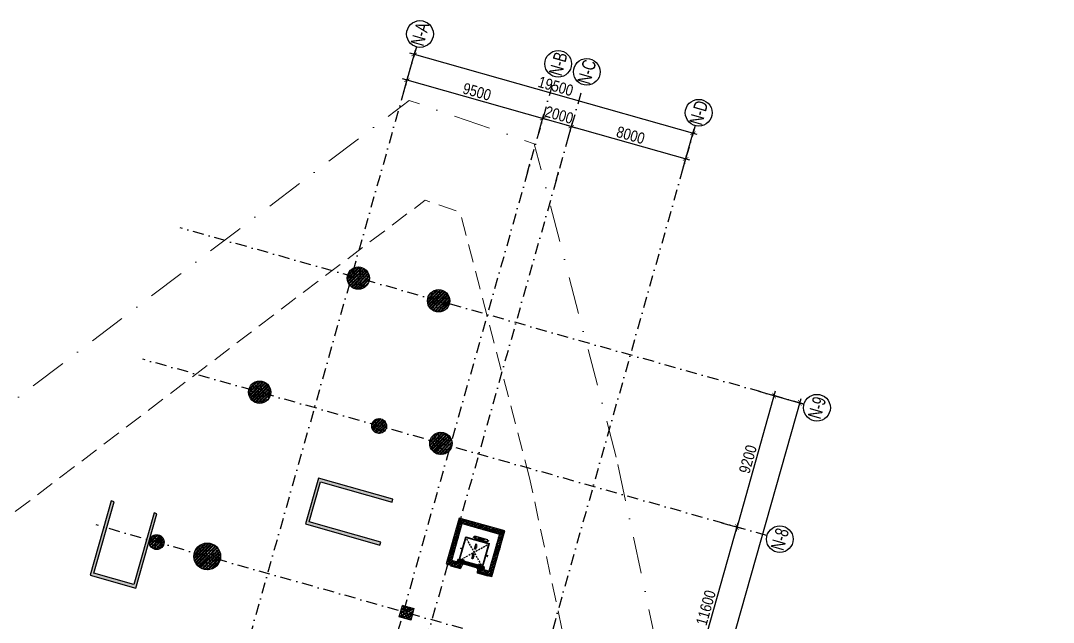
# Model space of a CAD drawing. Header units: millimetres. Extents: x -1283650 to 1283415, y -588847 to 435139.
# Drawn here: x -63364 to 6169, y 134029 to 174548 of the extents above; entities that cross this region are included whole.
import ezdxf
from ezdxf.enums import TextEntityAlignment as Align

# ---------------------------------------------------------------- set-up
doc = ezdxf.new("R2010")
doc.units = ezdxf.units.MM
doc.header["$MEASUREMENT"] = 0
for name, pattern in [('DASHDOT', [1, 0.5, -0.25, 0, -0.25]), ('HIDDEN', [0.375, 0.25, -0.125]), ('xref.asix of  podium$0$CENTERX2', [4, 2.5, -0.5, 0.5, -0.5]), ('xref.asix of  podium$0$HIDDEN', [0.375, 0.25, -0.125]), ('xref.asix of  podium$0$PHANTOMX2', [5, 2.5, -0.5, 0.5, -0.5, 0.5, -0.5])]:
    doc.linetypes.add(name, pattern=pattern)
doc.layers.get('Defpoints').update_dxf_attribs({"color": 5})
for name, color, linetype in [('KC-Betong', 6, 'Continuous'), ('KT-Hatch', 251, 'Continuous'), ('KT-Kich thuoc', 9, 'Continuous'), ('KT-Luoi truc South Tower', 8, 'DASHDOT'), ('ST_MBDV Cot vach 220805$0$AUDIT_I_220805193045-1', 50, 'Continuous'), ('thang may block', 36, 'Continuous'), ('xref.asix of  podium$0$KT-Net manh', 139, 'Continuous'), ('xref.asix of  podium$0$KT-Noi that', 36, 'Continuous'), ('Xref.Asix of Basement$0$KT-Net cot vach', 6, 'Continuous')]:
    doc.layers.add(name, color=color, linetype=linetype)
doc.layers.add('KT-Vat lieu', color=250, linetype='Continuous', lineweight=9)
doc.styles.add('Arial Narrow', font='ARIALN.TTF')
doc.styles.add('ST_MBDV Cot vach 220805$0$HBA-Text', font='GOTHIC.TTF')
doc.dimstyles.new('CCU_1-300', dxfattribs={"dimscale": 300, "dimtxt": 2.5, "dimasz": 1, "dimexe": 1, "dimexo": 2, "dimgap": 0.5, "dimtad": 1, "dimdec": 0, "dimdsep": 46, "dimtxsty": 'Arial Narrow', "dimblk": 'ARCHTICK', "dimcen": -1, "dimdle": 1, "dimclrd": 256, "dimclre": 256, "dimclrt": 3, "dimadec": 0, "dimazin": 2, "dimtfac": 0.1, "dimtdec": 0, "dimtix": 1, "dimtmove": 2, "dimatfit": 1, "dimfxl": 1, "dimtvp": 0.833333, "dimtolj": 1, "dimtzin": 12, "dimarcsym": 0})
pattern_1 = [(50, (0, 0), (286.90407, -25.10085), [30, -330]), (355, (0, 0), (-55.50053, 300.87685), [24, -264]), (100.4514, (23.9, -2.1), (231.40375, 275.7758), [25.4961, -280.45684]), (46.1842, (0, 80), (426.8964, -66.2076), [45, -495]), (96.6356, (35.57, 74.5), (373.8651, 389.6471), [38.2441, -420.6852]), (351.1842, (0, 80), (373.8648, 389.6474), [36, -396]), (21, (40, 60), (238.76282, -161.04756), [30, -330]), (326, (40, 60), (97.32613, 290.06), [24, -264]), (71.4514, (59.9, 46.58), (336.08905, 129.0122), [25.4961, -280.45684]), (37.5, (0, 0), (4.86394, 133.15754), [0, -260.8, 0, -268, 0, -265]), (7.5, (0, 0), (105.22781, 157.76468), [0, -152.8, 0, -254.8, 0, -101]), (327.5, (-89.2, 0), (213.528974, -9.02195), [0, -100, 0, -312, 0, -414]), (317.5, (-129.2, 0), (233.27447, 40.042), [0, -130, 0, -207.2, 0, -294]), (45, (0, 0), (-106.06602, 106.06602), []), (45, (70.71, 0), (-106.06602, 106.06602), [])]

# ---------------------------------------------------------------- blocks, each defined once
blk = doc.blocks.new('_ARCHTICK')
at = {"color": 0, "linetype": 'ByBlock', "const_width": 0.15}
blk.add_lwpolyline([(-0.5, -0.5), (0.5, 0.5)], dxfattribs=at)
blk = doc.blocks.new('*D321')
at = {"layer": 'Defpoints', "color": 0, "transparency": 16777216}
for p in [(-14254, 149758), (-10901, 148811), (-34430, 78354)]:
    blk.add_point(p, dxfattribs=at)
at = {"layer": 'KT-Kich thuoc', "lineweight": -2, "transparency": 16777216}
for p, q in [((-13676, 149595), (-10613, 148729)), ((-31160, 77118), (-10820, 149099)), ((-33853, 78191), (-30789, 77325))]:
    blk.add_line(p, q, dxfattribs=at)
at = {"layer": 'KT-Kich thuoc', "lineweight": -2, "transparency": 16777216, "xscale": 300, "yscale": 300, "zscale": 300}
for p, rotation in [((-10901, 148811), 74.2212191827717), ((-31078, 77407), 254.2212191827717)]:
    blk.add_blockref('_ARCHTICK', p, dxfattribs=dict(at, rotation=rotation))
at = {"layer": 'KT-Kich thuoc', "color": 3, "transparency": 16777216, "insert": (-21503, 113254), "char_height": 750, "attachment_point": 5, "rotation": 74.22122, "style": 'Arial Narrow'}
blk.add_mtext('\\A1;74200', dxfattribs=at)
blk = doc.blocks.new('*D322')
at = {"layer": 'Defpoints', "color": 0, "transparency": 16777216}
for p in [(-36865, 172270), (-37781, 169028), (-19016, 163726)]:
    blk.add_point(p, dxfattribs=at)
at = {"layer": 'KT-Kich thuoc', "lineweight": -2, "transparency": 16777216}
for p, q in [((-37618, 169605), (-36783, 172559)), ((-17811, 166886), (-37153, 172352)), ((-18852, 164303), (-18018, 167257))]:
    blk.add_line(p, q, dxfattribs=at)
at = {"layer": 'KT-Kich thuoc', "lineweight": -2, "transparency": 16777216, "xscale": 300, "yscale": 300, "zscale": 300}
for p, rotation in [((-36865, 172270), 164.2212191765553), ((-18099, 166968), 344.2212191765553)]:
    blk.add_blockref('_ARCHTICK', p, dxfattribs=dict(at, rotation=rotation))
at = {"layer": 'KT-Kich thuoc', "color": 3, "transparency": 16777216, "insert": (-27337, 170132), "char_height": 750, "attachment_point": 5, "rotation": 344.22122, "style": 'Arial Narrow'}
blk.add_mtext('\\A1;19500', dxfattribs=at)
blk = doc.blocks.new('*D365')
at = {"layer": 'Defpoints', "color": 0, "transparency": 16777216}
for p in [(-26287, 167411), (-26714, 165901), (-19016, 163726)]:
    blk.add_point(p, dxfattribs=at)
at = {"layer": 'KT-Kich thuoc', "lineweight": -2, "transparency": 16777216}
for p, q in [((-26551, 166478), (-26206, 167700)), ((-18300, 165154), (-26576, 167493)), ((-18852, 164303), (-18507, 165524))]:
    blk.add_line(p, q, dxfattribs=at)
at = {"layer": 'KT-Kich thuoc', "lineweight": -2, "transparency": 16777216, "xscale": 300, "yscale": 300, "zscale": 300}
for p, rotation in [((-26287, 167411), 164.2212191765553), ((-18589, 165236), 344.2212191765553)]:
    blk.add_blockref('_ARCHTICK', p, dxfattribs=dict(at, rotation=rotation))
at = {"layer": 'KT-Kich thuoc', "color": 3, "transparency": 16777216, "insert": (-22293, 166836), "char_height": 750, "attachment_point": 5, "rotation": 344.22122, "style": 'Arial Narrow'}
blk.add_mtext('\\A1;8000', dxfattribs=at)
blk = doc.blocks.new('*D366')
at = {"layer": 'Defpoints', "color": 0, "transparency": 16777216}
for p in [(-37354, 170538), (-37781, 169028), (-28639, 166445)]:
    blk.add_point(p, dxfattribs=at)
at = {"layer": 'KT-Kich thuoc', "lineweight": -2, "transparency": 16777216}
for p, q in [((-27923, 167873), (-37643, 170620)), ((-37618, 169605), (-37272, 170827)), ((-28476, 167022), (-28130, 168244))]:
    blk.add_line(p, q, dxfattribs=at)
at = {"layer": 'KT-Kich thuoc', "lineweight": -2, "transparency": 16777216, "xscale": 300, "yscale": 300, "zscale": 300}
for p, rotation in [((-37354, 170538), 164.2212191765553), ((-28212, 167955), 344.2212191765553)]:
    blk.add_blockref('_ARCHTICK', p, dxfattribs=dict(at, rotation=rotation))
at = {"layer": 'KT-Kich thuoc', "color": 3, "transparency": 16777216, "insert": (-32638, 169759), "char_height": 750, "attachment_point": 5, "rotation": 344.22122, "style": 'Arial Narrow'}
blk.add_mtext('\\A1;9500', dxfattribs=at)
blk = doc.blocks.new('*D367')
at = {"layer": 'Defpoints', "color": 0, "transparency": 16777216}
for p in [(-14254, 149758), (-16755, 140904), (-15135, 140447)]:
    blk.add_point(p, dxfattribs=at)
at = {"layer": 'KT-Kich thuoc', "lineweight": -2, "transparency": 16777216}
for p, q in [((-12552, 149589), (-15217, 140158)), ((-13676, 149595), (-12345, 149218)), ((-16178, 140741), (-14847, 140365))]:
    blk.add_line(p, q, dxfattribs=at)
at = {"layer": 'KT-Kich thuoc', "lineweight": -2, "transparency": 16777216, "xscale": 300, "yscale": 300, "zscale": 300}
for p, rotation in [((-12634, 149300), 74.22122040985515), ((-15135, 140447), 254.2212204098551)]:
    blk.add_blockref('_ARCHTICK', p, dxfattribs=dict(at, rotation=rotation))
at = {"layer": 'KT-Kich thuoc', "color": 3, "transparency": 16777216, "insert": (-14397, 145018), "char_height": 750, "attachment_point": 5, "rotation": 74.22122, "style": 'Arial Narrow'}
blk.add_mtext('\\A1;9200', dxfattribs=at)
blk = doc.blocks.new('*D368')
at = {"layer": 'Defpoints', "color": 0, "transparency": 16777216}
for p in [(-16755, 140904), (-15135, 140447), (-19910, 129742)]:
    blk.add_point(p, dxfattribs=at)
at = {"layer": 'KT-Kich thuoc', "lineweight": -2, "transparency": 16777216}
for p, q in [((-18371, 128995), (-15054, 140735)), ((-16178, 140741), (-14847, 140365)), ((-19332, 129578), (-18001, 129202))]:
    blk.add_line(p, q, dxfattribs=at)
at = {"layer": 'KT-Kich thuoc', "lineweight": -2, "transparency": 16777216, "xscale": 300, "yscale": 300, "zscale": 300}
for p, rotation in [((-15135, 140447), 74.2212204098948), ((-18290, 129284), 254.2212204098948)]:
    blk.add_blockref('_ARCHTICK', p, dxfattribs=dict(at, rotation=rotation))
at = {"layer": 'KT-Kich thuoc', "color": 3, "transparency": 16777216, "insert": (-17225, 135010), "char_height": 750, "attachment_point": 5, "rotation": 74.22122, "style": 'Arial Narrow'}
blk.add_mtext('\\A1;11600', dxfattribs=at)
blk = doc.blocks.new('*D369')
at = {"layer": 'Defpoints', "color": 0, "transparency": 16777216}
for p in [(-28212, 167955), (-28639, 166445), (-26714, 165901)]:
    blk.add_point(p, dxfattribs=at)
at = {"layer": 'KT-Kich thuoc', "lineweight": -2, "transparency": 16777216}
for p, q in [((-28212, 167955), (-28501, 168037)), ((-28476, 167022), (-28130, 168244)), ((-26287, 167411), (-28212, 167955)), ((-26551, 166478), (-26206, 167700)), ((-26287, 167411), (-25999, 167330))]:
    blk.add_line(p, q, dxfattribs=at)
at = {"layer": 'KT-Kich thuoc', "lineweight": -2, "transparency": 16777216, "xscale": 300, "yscale": 300, "zscale": 300}
for p, rotation in [((-28212, 167955), 344.2212191848324), ((-26287, 167411), 164.2212191848324)]:
    blk.add_blockref('_ARCHTICK', p, dxfattribs=dict(at, rotation=rotation))
at = {"layer": 'KT-Kich thuoc', "color": 3, "transparency": 16777216, "insert": (-27105, 168196), "char_height": 750, "attachment_point": 5, "rotation": 344.22122, "style": 'Arial Narrow'}
blk.add_mtext('\\A1;2000', dxfattribs=at)
blk = doc.blocks.new('ST_MBDV Cot vach 220805$0$GRID-SYM-flat-103')
at = {"layer": 'ST_MBDV Cot vach 220805$0$AUDIT_I_220805193045-1'}
blk.add_circle((0, 0), 900, dxfattribs=at)
at = {"layer": 'ST_MBDV Cot vach 220805$0$AUDIT_I_220805193045-1', "style": 'ST_MBDV Cot vach 220805$0$HBA-Text'}
blk.add_attdef('GRID', text='', height=900, rotation=19.04714, dxfattribs=at).set_placement((0, 0, 0), align=Align.MIDDLE_CENTER)
blk = doc.blocks.new('*U217')
h = blk.add_hatch()
h.set_pattern_fill('VATLIEU04', color=250, scale=40, style=0, pattern_type=2)
h.set_pattern_definition([(50, (-150, 850), (286.904, -25.1), [30, -330]), (355, (-150, 850), (-55.5, 300.877), [24, -264]), (100.451, (-126.1, 847.9), (231.404, 275.776), [25.496, -280.457]), (46.184, (-150, 930), (426.9, -66.21), [45, -495]), (96.636, (-114.43, 924.5), (373.87, 389.65), [38.24, -420.69]), (351.184, (-150, 930), (373.86, 389.65), [36, -396]), (21, (-110, 910), (238.763, -161.048), [30, -330]), (326, (-110, 910), (97.326, 290.06), [24, -264]), (71.451, (-90.1, 896.58), (336.09, 129.01), [25.496, -280.457]), (37.5, (-150, 850), (4.864, 133.1575), [0, -260.8, 0, -268, 0, -265]), (7.5, (-150, 850), (105.228, 157.765), [0, -152.8, 0, -254.8, 0, -101]), (327.5, (-239.2, 850), (213.529, -9.022), [0, -100, 0, -312, 0, -414]), (317.5, (-279.2, 850), (233.274, 40.042), [0, -130, 0, -207.2, 0, -294]), (45, (-150, 850), (-120.208, 120.208), []), (45, (-150, 899), (-120.208, 120.208), [])])
h.paths.add_polyline_path([(-475, -475), (325, -475), (325, 325), (-475, 325)])
at = {"color": 6, "ltscale": 0.25}
blk.add_lwpolyline([(-475, -475), (325, -475), (325, 325), (-475, 325)], close=True, dxfattribs=at)
at = {"layer": 'Defpoints', "linetype": 'ByBlock', "ltscale": 30}
for p, q in [((325, -475), (-475, 325)), ((-475, -475), (325, 325))]:
    blk.add_line(p, q, dxfattribs=at)
blk = doc.blocks.new('xref.asix of  podium$0$TM KHACH CH (NT2)')
at = {"layer": 'xref.asix of  podium$0$KT-Net manh'}
for p, q in [((2832, 100), (2832, -583.1)), ((2850, 100), (2850, -595.3)), ((2500, -537.5), (2500, -1837.5)), ((2550, -644.8), (2832, -583.1)), ((2550, -663.3), (2847, -598.3)), ((2847, -595.3), (2847, -598.3)), ((2850, -595.3), (2847, -595.3)), ((2550, -1711.7), (2847, -1776.7)), ((2550, -1730.2), (2832, -1791.9)), ((2832, -2525), (2832, -1791.9)), ((2847, -1779.7), (2847, -1776.7)), ((2850, -1779.7), (2847, -1779.7)), ((2850, -2525), (2850, -1779.7))]:
    blk.add_line(p, q, dxfattribs=at)
at = {"layer": 'xref.asix of  podium$0$KT-Net manh', "ltscale": 2}
for points in [[(2510, -637.5), (2500, -637.5), (2500, -687.5), (2550, -687.5), (2550, -637.5), (2540, -637.5), (2540, -647.5), (2541.6, -647.5), (2541.6, -639.1), (2548.4, -639.1), (2548.4, -685.9), (2501.6, -685.9), (2501.6, -639.1), (2508.4, -639.1), (2508.4, -647.5), (2510, -647.5)], [(2510, -1737.5), (2500, -1737.5), (2500, -1687.5), (2550, -1687.5), (2550, -1737.5), (2540, -1737.5), (2540, -1727.5), (2541.6, -1727.5), (2541.6, -1735.9), (2548.4, -1735.9), (2548.4, -1689.1), (2501.6, -1689.1), (2501.6, -1735.9), (2508.4, -1735.9), (2508.4, -1727.5), (2510, -1727.5)]]:
    blk.add_lwpolyline(points, close=True, dxfattribs=at)
at = {"layer": 'xref.asix of  podium$0$KT-Net manh', "const_width": 2}
for points in [[(2847, -595.3), (2832, -583.1)], [(2847, -1779.7), (2832, -1791.9)]]:
    blk.add_lwpolyline(points, dxfattribs=at)
at = {"layer": 'xref.asix of  podium$0$KT-Noi that', "linetype": 'Continuous', "ltscale": 2}
for p, q in [((700, -356.5), (700, -2018.5)), ((2310, -356.5), (700, -356.5)), ((730, -387.5), (730, -1987.5)), ((2230, -387.5), (730, -387.5)), ((2230, -387.5), (2230, -687.5)), ((2310, -687.5), (2230, -687.5)), ((2310, -2117.5), (2310, -257.5)), ((2370, -257.5), (2310, -257.5)), ((2314, -1712.5), (2314, -662.5)), ((2348, -662.5), (2314, -662.5)), ((2348, -1712.5), (2348, -662.5)), ((2370, -2117.5), (2370, -257.5)), ((2400, -2117.5), (2400, -257.5)), ((2400, -257.5), (2460, -257.5)), ((2411, -1717.5), (2411, -657.5)), ((2411, -657.5), (2441.3, -657.5)), ((2441.3, -1717.5), (2441.3, -657.5)), ((2455, -1687.5), (2455, -687.5)), ((2460, -257.5), (2460, -637.5)), ((2314, -1187.5), (2348, -1187.5)), ((2411, -1187.5), (2441.3, -1187.5)), ((2310, -2018.5), (700, -2018.5)), ((2230, -1987.5), (730, -1987.5)), ((2230, -1987.5), (2230, -1687.5)), ((2310, -1687.5), (2230, -1687.5)), ((2348, -1712.5), (2314, -1712.5)), ((2411, -1717.5), (2441.3, -1717.5)), ((2460, -2117.5), (2460, -1737.5)), ((2370, -2117.5), (2310, -2117.5)), ((2400, -2117.5), (2460, -2117.5))]:
    blk.add_line(p, q, dxfattribs=at)
at = {"layer": 'xref.asix of  podium$0$KT-Noi that', "linetype": 'xref.asix of  podium$0$HIDDEN', "ltscale": 500}
for p, q in [((2370, -356.5), (700, -2018.5)), ((2370, -2018.5), (700, -356.5)), ((495, -937.5), (625, -1837.5)), ((495, -1837.5), (625, -937.5))]:
    blk.add_line(p, q, dxfattribs=at)
at = {"layer": 'xref.asix of  podium$0$KT-Noi that', "linetype": 'Continuous'}
for p, q in [((1497.5, -260.5), (1497.5, -255.5)), ((1497.5, -255.5), (1535, -255.5)), ((1500.5, -263.5), (1530, -266.6)), ((1530, -316.5), (1530, -287.5)), ((1531, -317.5), (1535, -317.5)), ((1533, -283.4), (1533, -269.6)), ((1572.5, -255.5), (1535, -255.5)), ((1539, -317.5), (1535, -317.5)), ((1537.1, -283.4), (1537.1, -269.6)), ((1540, -316.5), (1540, -287.5)), ((1569.5, -263.5), (1540.1, -266.6)), ((1572.5, -260.5), (1572.5, -255.5)), ((516.5, -877.5), (545.6, -877.5)), ((516.5, -880.7), (516.5, -877.5)), ((516.5, -880.7), (545.6, -880.7)), ((551.8, -931.3), (551.8, -886.9)), ((555, -931.3), (555, -886.9)), ((558, -934.3), (562, -934.3)), ((558, -937.5), (562, -937.5)), ((565, -931.3), (565, -886.9)), ((568.2, -931.3), (568.2, -886.9)), ((603.5, -877.5), (574.4, -877.5)), ((603.5, -880.7), (574.4, -880.7)), ((603.5, -880.7), (603.5, -877.5)), ((516.5, -1894.3), (545.6, -1894.3)), ((516.5, -1897.5), (545.6, -1897.5)), ((551.8, -1843.7), (551.8, -1888.1)), ((555, -1843.7), (555, -1888.1)), ((558, -1837.5), (562, -1837.5)), ((558, -1840.7), (562, -1840.7)), ((565, -1843.7), (565, -1888.1)), ((568.2, -1843.7), (568.2, -1888.1)), ((603.5, -1894.3), (574.4, -1894.3)), ((603.5, -1897.5), (574.4, -1897.5)), ((1530, -2058.5), (1530, -2087.5)), ((1531, -2057.5), (1535, -2057.5)), ((1539, -2057.5), (1535, -2057.5)), ((1540, -2058.5), (1540, -2087.5)), ((1497.5, -2114.5), (1497.5, -2119.5)), ((1497.5, -2119.5), (1535, -2119.5)), ((1500.5, -2111.5), (1529.9, -2108.4)), ((1532.9, -2091.6), (1532.9, -2105.4)), ((1572.5, -2119.5), (1535, -2119.5)), ((1537.1, -2091.6), (1537.1, -2105.4)), ((1569.5, -2111.5), (1540.1, -2108.4)), ((1572.5, -2114.5), (1572.5, -2119.5))]:
    blk.add_line(p, q, dxfattribs=at)
at = {"layer": 'xref.asix of  podium$0$KT-Noi that', "linetype": 'xref.asix of  podium$0$CENTERX2'}
for p, q in [((1155, -1101.5), (1155, -1270.8)), ((1815, -1101.5), (1815, -1270.8))]:
    blk.add_line(p, q, dxfattribs=at)
at = {"layer": 'xref.asix of  podium$0$KT-Noi that', "linetype": 'Continuous', "ltscale": 2}
for points in [[(2485, -637.5), (2445, -637.5), (2445, -687.5), (2485, -687.5)], [(495, -937.5), (625, -937.5), (625, -1837.5), (495, -1837.5)], [(2485, -1737.5), (2445, -1737.5), (2445, -1687.5), (2485, -1687.5)]]:
    blk.add_lwpolyline(points, close=True, dxfattribs=at)
at = {"layer": 'xref.asix of  podium$0$KT-Noi that', "linetype": 'xref.asix of  podium$0$PHANTOMX2'}
for points in [[(524, -1187.5), (524, -1587.5), (596, -1587.5), (596, -1187.5)], [(975, -1151.5), (975, -1223.5), (1335, -1223.5), (1335, -1151.5)], [(1635, -1151.5), (1635, -1223.5), (1995, -1223.5), (1995, -1151.5)]]:
    blk.add_lwpolyline(points, close=True, dxfattribs=at)
at = {"layer": 'xref.asix of  podium$0$KT-Noi that', "linetype": 'Continuous'}
for centre, radius, start, end in [((1500.5, -260.5), 3, 179.999649, 269.999649), ((1530, -269.6), 3, 359.999649, 89.999649), ((1527.7, -282.8), 5.25, 295.66937, 353.316932), ((1531, -316.5), 1, 179.999649, 269.999649), ((1540.1, -269.6), 3, 89.999649, 179.999649), ((1542.3, -282.8), 5.25, 186.682365, 244.329928), ((1539, -316.5), 1, 269.999649, 359.999649), ((1569.5, -260.5), 3, 269.999649, 359.999649), ((545.6, -886.9), 9.4, 359.999649, 89.999649), ((545.6, -886.9), 6.2, 359.999649, 89.999649), ((558, -931.3), 6.2, 179.999649, 269.999649), ((558, -931.3), 3, 179.999649, 269.999649), ((562, -931.3), 6.2, 269.999649, 359.999649), ((562, -931.3), 3, 269.999649, 359.999649), ((574.4, -886.9), 9.4, 89.999649, 179.999649), ((574.4, -886.9), 6.2, 89.999649, 179.999649), ((545.6, -1888.1), 6.2, 269.999649, 359.999649), ((545.6, -1888.1), 9.4, 269.999649, 359.999649), ((558, -1843.7), 6.2, 89.999649, 179.999649), ((558, -1843.7), 3, 89.999649, 179.999649), ((562, -1843.7), 6.2, 359.999649, 89.999649), ((562, -1843.7), 3, 359.999649, 89.999649), ((574.4, -1888.1), 9.4, 179.999649, 269.999649), ((574.4, -1888.1), 6.2, 179.999649, 269.999649), ((1531, -2058.5), 1, 89.999649, 179.999649), ((1539, -2058.5), 1, 359.999649, 89.999649), ((1500.5, -2114.5), 3, 89.999649, 179.999649), ((1529.9, -2105.4), 3, 269.999649, 359.999649), ((1527.7, -2092.2), 5.25, 6.682365, 64.329928), ((1542.3, -2092.2), 5.25, 115.66937, 173.316932), ((1540.1, -2105.4), 3, 179.999649, 269.999649), ((1569.5, -2114.5), 3, 359.999649, 89.999649)]:
    blk.add_arc(centre, radius, start, end, dxfattribs=at)

msp = doc.modelspace()

# ---------------------------------------------------------------- hatches: boundary and pattern name
at = {"layer": 'KT-Hatch'}
h = msp.add_hatch(dxfattribs=at)
h.set_pattern_fill('BTCT', color=256, scale=40)
h.set_pattern_definition(pattern_1)
h.paths.add_polyline_path([(-43940.8, 140792.7), (-43179.4, 143487.2), (-38353.3, 142123.5), (-38299.1, 142315.9), (-43317.5, 143734), (-44187.6, 140654.6), (-39169.2, 139236.5), (-39114.8, 139428.9)])
h = msp.add_hatch(dxfattribs=at)
h.set_pattern_fill('BTCT', color=256, scale=40)
h.set_pattern_definition(pattern_1)
h.paths.add_polyline_path([(-55599.3, 136335.9), (-54185.3, 141340), (-54377.7, 141394.3), (-55737.4, 136582.8), (-58431.9, 137344.2), (-57072.3, 142155.8), (-57264.7, 142210), (-58678.8, 137206.1)])
h = msp.add_hatch(dxfattribs=at)
h.set_pattern_fill('BTCT', color=256, scale=40)
h.set_pattern_definition([(34.2212, (-35176.75, 134055.63), (269.2677, -102.171), [30, -330]), (339.2212, (-35176.75, 134055.63), (28.406, 304.631), [24, -264]), (84.6726, (-35154.3, 134047.1), (297.674, 202.46), [25.496, -280.457]), (30.4054, (-35155, 134132.6), (392.807, -179.796), [45, -495]), (80.857, (-35122.26, 134117.63), (465.732, 273.302), [38.244, -420.685]), (335.4054, (-35155, 134132.6), (465.732, 273.302), [36, -396]), (5.2212, (-35121.94, 134102.5), (185.973, -219.9044), [30, -330]), (310.2212, (-35121.94, 134102.5), (172.533, 252.665), [24, -264]), (55.6726, (-35106.45, 134084.16), (358.506, 32.76), [25.496, -280.457]), (21.7212, (-35176.75, 134055.63), (40.8894, 126.8174), [0, -260.8, 0, -268, 0, -265]), (351.7212, (-35176.75, 134055.63), (144.1627, 123.206), [0, -152.8, 0, -254.8, 0, -101]), (311.7212, (-35262.59, 134079.88), (203.0297, -66.7456), [0, -100, 0, -312, 0, -414]), (301.7212, (-35301.08, 134090.76), (235.3728, -24.8997), [0, -130, 0, -207.2, 0, -294]), (29.2212, (-35176.75, 134055.63), (-73.2274, 130.9112), []), (29.2212, (-35108.7, 134036.4), (-73.2274, 130.9112), [])])
h.paths.add_polyline_path([(-31836.5, 137476.2), (-32462, 137653), (-32543.6, 137364.3), (-31629.4, 137106), (-30759.2, 140185.4), (-33838.7, 141055.5), (-34708.8, 137976.1), (-33794.6, 137717.8), (-33713, 138006.5), (-34338.5, 138183.2), (-33631.5, 140685.3), (-31129.5, 139978.3)])
at = {"layer": 'KT-Vat lieu'}
h = msp.add_hatch(dxfattribs=at)
h.set_pattern_fill('BTCT', color=256, scale=40)
h.set_pattern_definition(pattern_1)
edge = h.paths.add_edge_path()
edge.add_arc((-40631.4, 157211.4), 750, 0, 360)
h = msp.add_hatch(dxfattribs=at)
h.set_pattern_fill('BTCT', color=256, scale=40)
h.set_pattern_definition(pattern_1)
edge = h.paths.add_edge_path()
edge.add_arc((-35223.2, 155683.2), 750, 0, 360)
h = msp.add_hatch(dxfattribs=at)
h.set_pattern_fill('BTCT', color=256, scale=40)
h.set_pattern_definition(pattern_1)
edge = h.paths.add_edge_path()
edge.add_arc((-47271.1, 149527.4), 750, 0, 360)
h = msp.add_hatch(dxfattribs=at)
h.set_pattern_fill('BTCT', color=256, scale=40)
h.set_pattern_definition(pattern_1)
edge = h.paths.add_edge_path()
edge.add_arc((-39226.1, 147254.1), 500, 0, 360)
h = msp.add_hatch(dxfattribs=at)
h.set_pattern_fill('BTCT', color=256, scale=40)
h.set_pattern_definition(pattern_1)
edge = h.paths.add_edge_path()
edge.add_arc((-35068.9, 146079.4), 750, 0, 360)
h = msp.add_hatch(dxfattribs=at)
h.set_pattern_fill('BTCT', color=256, scale=40)
h.set_pattern_definition(pattern_1)
edge = h.paths.add_edge_path()
edge.add_arc((-54204.8, 139432.4), 500, 0, 360)
h = msp.add_hatch(dxfattribs=at)
h.set_pattern_fill('BTCT', color=256, scale=40)
h.set_pattern_definition(pattern_1)
edge = h.paths.add_edge_path()
edge.add_arc((-50800.7, 138470.5), 900, 0, 360)

# ---------------------------------------------------------------- linework, layer by layer
at = {"layer": 'Defpoints', "linetype": 'DASHDOT', "lineweight": 13, "ltscale": 5000, "flags": 128}
msp.add_lwpolyline([(-23262.1, 145155.1), (-28788.2, 166262.1), (-37194.3, 169174.5), (-48697.6, 160471.6), (-72163.1, 142601.4), (-95795.1, 125550.6, 0.6850113), (-62584.9, 906), (-41797.9, -1312.3), (-148.4, -32.6), (6169, 8035), (-23262.1, 145155.1)], format="xyb", close=True, dxfattribs=at)
at = {"layer": 'Defpoints', "linetype": 'HIDDEN', "lineweight": 13, "ltscale": 5000, "flags": 128}
msp.add_lwpolyline([(-29100.4, 143765), (-33780.8, 161642), (-36130.2, 162455.9), (-45070, 155692.4), (-68589.5, 137781), (-92272.1, 120693.8, 0.684877), (-61939.3, 6871.2), (-41570.7, 4697.5), (-3140.5, 5878.3), (-286.9, 9522.4)], format="xyb", close=True, dxfattribs=at)
at = {"layer": 'KC-Betong', "ltscale": 0.5}
for points in [[(-44187.6, 140654.6), (-39169.2, 139236.5), (-39114.8, 139428.9), (-43940.8, 140792.7), (-43179.4, 143487.2), (-38353.3, 142123.5), (-38299.1, 142315.9), (-43317.5, 143734)], [(-55599.3, 136335.9), (-54185.3, 141340), (-54377.7, 141394.3), (-55737.4, 136582.8), (-58431.9, 137344.2), (-57072.3, 142155.8), (-57264.7, 142210), (-58678.8, 137206.1)]]:
    msp.add_lwpolyline(points, close=True, dxfattribs=at)
msp.add_lwpolyline([(-31836.5, 137476.2), (-32462, 137653), (-32543.6, 137364.3), (-31629.4, 137106), (-30759.2, 140185.4), (-33838.7, 141055.5), (-34708.8, 137976.1), (-33794.6, 137717.8), (-33713, 138006.5), (-34338.5, 138183.2), (-33631.5, 140685.3), (-31129.5, 139978.3), (-31836.5, 137476.2)], dxfattribs=at)
for centre, radius in [((-40631.4, 157211.4), 750), ((-35223.2, 155683.2), 750), ((-35068.9, 146079.4), 750), ((-54204.8, 139432.4), 500), ((-50800.7, 138470.5), 900)]:
    msp.add_circle(centre, radius, dxfattribs=at)
at = {"layer": 'KC-Betong'}
msp.add_circle((-39226.1, 147254.1), 500, dxfattribs=at)
at = {"layer": 'KT-Kich thuoc'}
for p, q in [((-29234.6, 164336.2), (-29071.5, 164913.6)), ((-27310, 163792.3), (-27146.8, 164369.7))]:
    msp.add_line(p, q, dxfattribs=at)
at = {"layer": 'KT-Luoi truc South Tower', "ltscale": 1500}
for p, q in [((-36720, 172782.3), (-61749.7, 84203.9)), ((-27577.9, 170199.1), (-52607.7, 81620.6)), ((-25653.3, 169655.2), (-50683, 81076.7)), ((-17954.7, 167479.8), (-42984.5, 78901.3)), ((-10612.7, 148729), (-52631.6, 160602.3)), ((-13114.4, 139875.6), (-55133.3, 151749)), ((-16268.7, 128712.7), (-58287.6, 140586.1))]:
    msp.add_line(p, q, dxfattribs=at)
at = {"layer": 'Xref.Asix of Basement$0$KT-Net cot vach', "ltscale": 0.5}
msp.add_circle((-47271.1, 149527.4), 750, dxfattribs=at)

# ---------------------------------------------------------------- block references
at = {"layer": 'KC-Betong', "linetype": 'ByBlock', "xscale": -0.999999999999994, "rotation": 254.2212213650004}
msp.add_blockref('*U217', (-37283.7, 134728.9), dxfattribs=at)
at = {"layer": 'KT-Kich thuoc'}
ref = msp.add_blockref('ST_MBDV Cot vach 220805$0$GRID-SYM-flat-103', (-36475.2, 173648.4), dxfattribs=at)
ref.add_attrib('GRID', 'N-A', dxfattribs={"layer": 'ST_MBDV Cot vach 220805$0$AUDIT_I_220805193045-1', "height": 900, "rotation": 74, "style": 'ST_MBDV Cot vach 220805$0$HBA-Text', "width": 0.75}).set_placement((-36475.2, 173648.4, 0), align=Align.MIDDLE_CENTER)
ref = msp.add_blockref('ST_MBDV Cot vach 220805$0$GRID-SYM-flat-103', (-27170, 171642.5), dxfattribs=at)
ref.add_attrib('GRID', 'N-B', dxfattribs={"layer": 'ST_MBDV Cot vach 220805$0$AUDIT_I_220805193045-1', "height": 900, "rotation": 74, "style": 'ST_MBDV Cot vach 220805$0$HBA-Text', "width": 0.75}).set_placement((-27170, 171642.5, 0), align=Align.MIDDLE_CENTER)
ref = msp.add_blockref('ST_MBDV Cot vach 220805$0$GRID-SYM-flat-103', (-25245.4, 171098.7), dxfattribs=at)
ref.add_attrib('GRID', 'N-C', dxfattribs={"layer": 'ST_MBDV Cot vach 220805$0$AUDIT_I_220805193045-1', "height": 900, "rotation": 74, "style": 'ST_MBDV Cot vach 220805$0$HBA-Text', "width": 0.75}).set_placement((-25245.4, 171098.7, 0), align=Align.MIDDLE_CENTER)
ref = msp.add_blockref('ST_MBDV Cot vach 220805$0$GRID-SYM-flat-103', (-17710, 168345.9), dxfattribs=at)
ref.add_attrib('GRID', 'N-D', dxfattribs={"layer": 'ST_MBDV Cot vach 220805$0$AUDIT_I_220805193045-1', "height": 900, "rotation": 74, "style": 'ST_MBDV Cot vach 220805$0$HBA-Text', "width": 0.75}).set_placement((-17710, 168345.9, 0), align=Align.MIDDLE_CENTER)
ref = msp.add_blockref('ST_MBDV Cot vach 220805$0$GRID-SYM-flat-103', (-9746.6, 148484.2), dxfattribs=at)
ref.add_attrib('GRID', 'N-9', dxfattribs={"layer": 'ST_MBDV Cot vach 220805$0$AUDIT_I_220805193045-1', "height": 900, "rotation": 74, "style": 'ST_MBDV Cot vach 220805$0$HBA-Text', "width": 0.75}).set_placement((-9746.6, 148484.2, 0), align=Align.MIDDLE_CENTER)
ref = msp.add_blockref('ST_MBDV Cot vach 220805$0$GRID-SYM-flat-103', (-12248.3, 139630.9), dxfattribs=at)
ref.add_attrib('GRID', 'N-8', dxfattribs={"layer": 'ST_MBDV Cot vach 220805$0$AUDIT_I_220805193045-1', "height": 900, "rotation": 74, "style": 'ST_MBDV Cot vach 220805$0$HBA-Text', "width": 0.75}).set_placement((-12248.3, 139630.9, 0), align=Align.MIDDLE_CENTER)
at = {"layer": 'thang may block', "xscale": -0.9999999999999984, "rotation": 74.22122041592996}
msp.add_blockref('xref.asix of  podium$0$TM KHACH CH (NT2)', (-33550.5, 140558.4), dxfattribs=at)

# ---------------------------------------------------------------- dimensions: what is measured, and where the dimension line sits
at = {"layer": 'KT-Kich thuoc'}
for base, p1, p2, angle, picture, middle in [((-36864.6, 172270.5), (-19015.6, 163725.5), (-37780.8, 169028.1), 164.221219, '*D322', (-27337.1, 170132.1)), ((-37354.1, 170538.3), (-28638.8, 166444.8), (-37780.8, 169028.1), 164.221219, '*D366', (-32638.1, 169759.5)), ((-26287.4, 167411.2), (-19015.6, 163725.5), (-26714.1, 165900.9), 164.221219, '*D365', (-22293.2, 166836.3)), ((-10901.4, 148810.6), (-34430.3, 78353.9), (-14253.6, 149757.8), 74.221219, '*D321', (-21502.6, 113253.5))]:
    dim = msp.add_linear_dim(base=base, p1=p1, p2=p2, angle=angle, dimstyle='CCU_1-300', dxfattribs=at)
    dim.commit()
    dim.dimension.update_dxf_attribs({"geometry": picture, "text_midpoint": middle})
for p1, p2, distance, picture, middle in [((-26714.1, 165900.9), (-28638.8, 166444.8), -1569.4, '*D369', (-27104.8, 168195.9)), ((-14253.6, 149757.8), (-16755.3, 140904.5), 1683.4, '*D367', (-14397.3, 145018.3)), ((-19909.6, 129741.6), (-16755.3, 140904.5), -1683.4, '*D368', (-17225.3, 135010.2))]:
    dim = msp.add_aligned_dim(p1=p1, p2=p2, distance=distance, dimstyle='CCU_1-300', dxfattribs=at)
    dim.commit()
    dim.dimension.update_dxf_attribs({"geometry": picture, "text_midpoint": middle})

doc.saveas('drawing.dxf')
